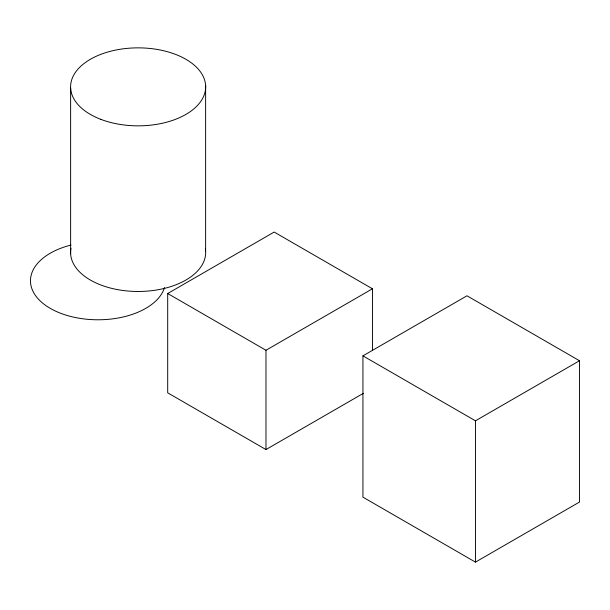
<?xml version="1.0" encoding="UTF-8"?>
<svg xmlns="http://www.w3.org/2000/svg" width="610" height="610" viewBox="0 0 610 610"><rect width="100%" height="100%" fill="white"/><g stroke="black" fill="none" stroke-linecap="round" stroke-linejoin="round"><path stroke-width="0.91" d="M363.369 393.336L265.975 449.562L167.697 392.825L167.697 293.524L274.172 232.052L372.451 288.797L372.451 350.27M167.697 293.524L265.975 350.262L372.451 288.797M362.935 355.859L466.986 295.789L579.5 360.746L579.5 502.045L475.457 562.123L362.935 497.158L362.935 355.859L475.457 420.816L579.5 360.746M475.457 420.816L475.457 562.123M265.975 350.262L265.975 449.562M205.623 85.53L205.623 251.167M70.63 88.168L70.63 253.798M205.372 248.872A67.535 38.994 0 0 1 137.593 291.473A67.535 38.994 0 0 1 70.989 248.262M164.525 287.523A67.535 38.994 0 0 1 56.265 311.443A67.535 38.994 0 0 1 70.966 245.06M100.802 119.347A67.535 38.994 0 0 0 205.532 89.266A67.535 38.994 0 0 0 108.046 51.941A67.535 38.994 0 0 0 100.802 119.347"/></g></svg>
